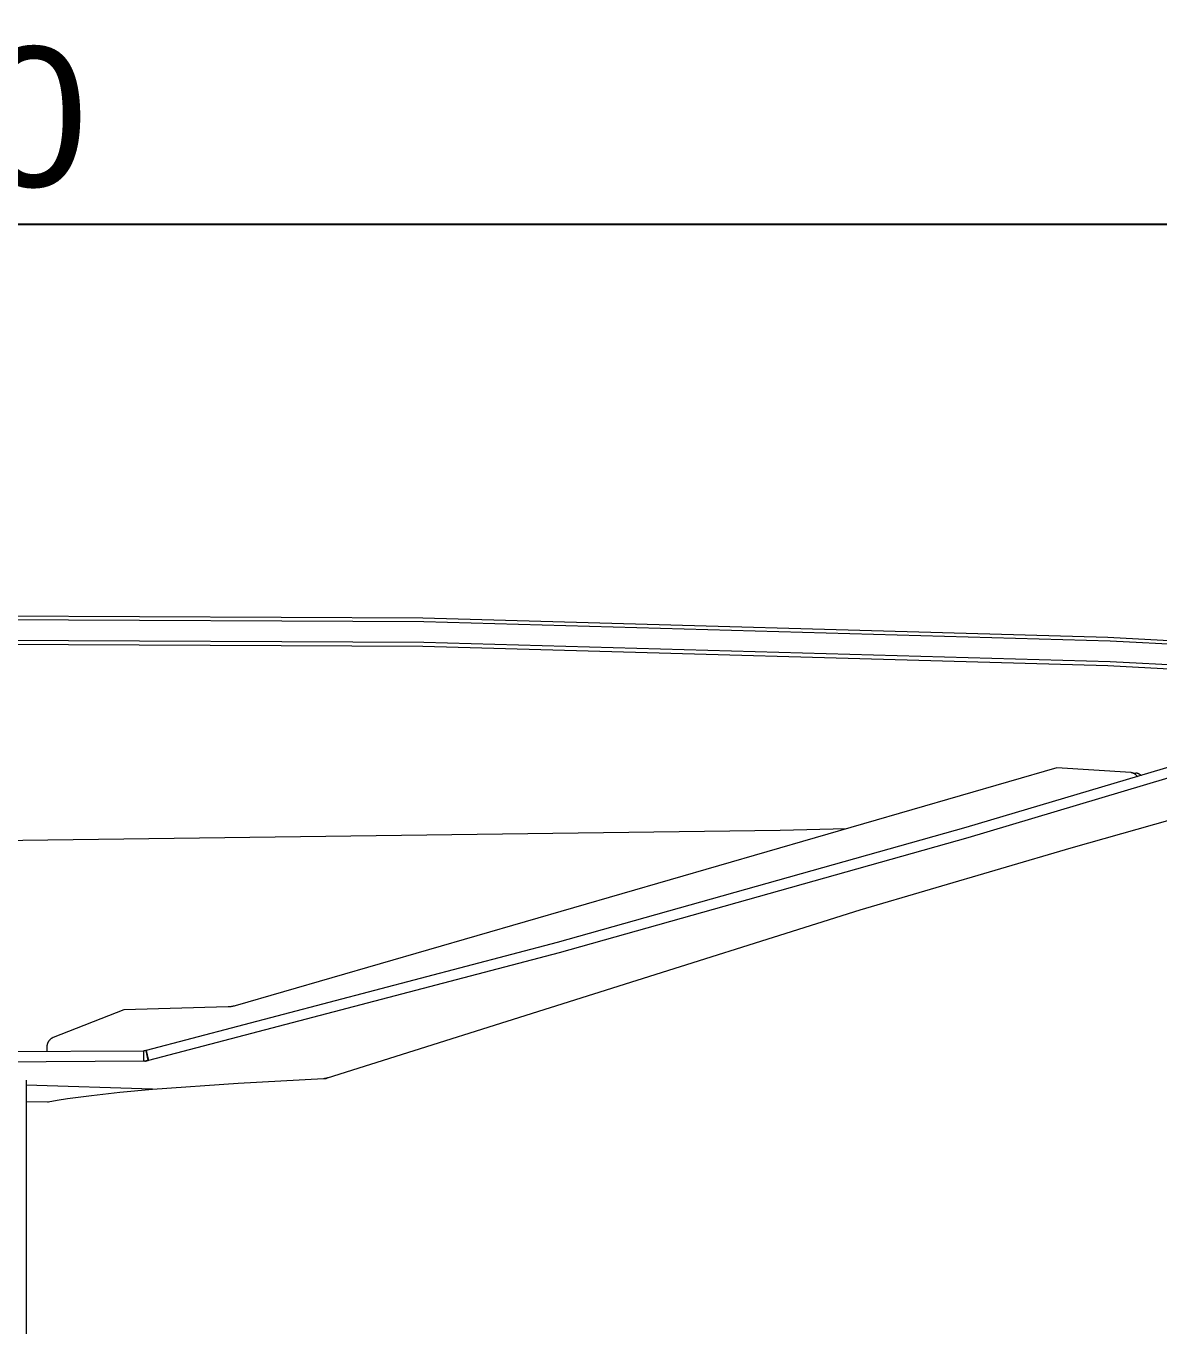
# Model space of a CAD drawing. Header units: millimetres. Extents: x 492 to 7139, y 278 to 5201.
# Drawn here: x 1617 to 1941, y 4828.6 to 5200.6 of the extents above; entities that cross this region are included whole.
import ezdxf

# ---------------------------------------------------------------- set-up
doc = ezdxf.new("R2010")
doc.units = ezdxf.units.MM
doc.layers.add('ZANO_R', color=7, linetype='Continuous', lineweight=0)
doc.layers.add('ZANO_W', color=1, linetype='Continuous', lineweight=0)
doc.styles.get("Standard").update_dxf_attribs({"font": 'arial.ttf'})
doc.dimstyles.new('pl i ang', dxfattribs={"dimtxt": 50, "dimasz": 50, "dimexe": 1.25, "dimexo": 0.625, "dimgap": 10, "dimtad": 1, "dimtoh": 1, "dimtxsty": 'Standard', "dimcen": 2.5, "dimclrd": 1, "dimclre": 1, "dimclrt": 1, "dimadec": 0, "dimazin": 0, "dimtfac": 1, "dimtmove": 0, "dimatfit": 3, "dimfxl": 1, "dimarcsym": 1})

# ---------------------------------------------------------------- blocks, each defined once
blk = doc.blocks.new('*D400')
at = {"layer": 'ZANO_W', "color": 1, "lineweight": -2}
for p, q in [((1022.57, 5006.72), (1022.57, 5153.88)), ((2122.57, 5006.75), (2122.57, 5153.88)), ((1062.57, 5143.88), (2082.57, 5143.88))]:
    blk.add_line(p, q, dxfattribs=at)
at = {"layer": 'ZANO_W', "color": 1}
for points in [[(1062.57, 5150.55), (1062.57, 5137.22), (1022.57, 5143.88)], [(2082.57, 5137.22), (2082.57, 5150.55), (2122.57, 5143.88)]]:
    blk.add_solid(points, dxfattribs=at)
at = {"layer": 'ZANO_W', "color": 1, "insert": (1572.57, 5174.31), "char_height": 40, "attachment_point": 5}
blk.add_mtext('1100', dxfattribs=at)

msp = doc.modelspace()

# ---------------------------------------------------------------- linework, layer by layer
at = {"layer": 'ZANO_R'}
for p, q in [((1508.59, 5031.23), (1730.81, 5030.21)), ((1730.53, 5031.15), (1508.7, 5032.17)), ((1926.36, 5025.61), (1730.53, 5031.15)), ((1730.81, 5030.21), (1927.01, 5024.65)), ((1730.81, 5024.21), (1508.59, 5025.24)), ((2000.65, 5021.63), (1926.36, 5025.61)), ((1508.7, 5024.18), (1730.53, 5023.16)), ((1730.53, 5023.16), (1926.36, 5017.62)), ((1927.01, 5018.66), (1730.81, 5024.21)), ((1927.01, 5024.65), (2001.43, 5020.66)), ((1926.36, 5017.62), (2000.65, 5013.64)), ((2001.43, 5014.67), (1927.01, 5018.66)), ((1960.29, 4993.49), (1885.77, 4971.24)), ((1911.78, 4988.35), (1676.78, 4920.21)), ((1960.88, 4990.59), (1886.36, 4968.33)), ((1932.89, 4986.96), (1911.78, 4988.35)), ((1915.88, 4965.45), (1993.79, 4987.39)), ((1932.98, 4986.95), (1932.89, 4986.96)), ((1933.06, 4986.94), (1932.98, 4986.95)), ((1933.15, 4986.92), (1933.06, 4986.94)), ((1933.09, 4986.94), (1934.38, 4986.81)), ((1933.23, 4986.9), (1933.15, 4986.92)), ((1933.32, 4986.88), (1933.23, 4986.9)), ((1933.4, 4986.86), (1933.32, 4986.88)), ((1933.48, 4986.83), (1933.4, 4986.86)), ((1933.56, 4986.81), (1933.48, 4986.83)), ((1933.64, 4986.77), (1933.56, 4986.81)), ((1933.72, 4986.74), (1933.64, 4986.77)), ((1933.8, 4986.7), (1933.72, 4986.74)), ((1933.88, 4986.66), (1933.8, 4986.7)), ((1933.95, 4986.62), (1933.88, 4986.66)), ((1934.03, 4986.57), (1933.95, 4986.62)), ((1934.1, 4986.53), (1934.03, 4986.57)), ((1934.17, 4986.48), (1934.1, 4986.53)), ((1934.24, 4986.43), (1934.17, 4986.48)), ((1934.31, 4986.37), (1934.24, 4986.43)), ((1934.37, 4986.31), (1934.31, 4986.37)), ((1934.43, 4986.25), (1934.37, 4986.31)), ((1934.47, 4986.8), (1934.38, 4986.81)), ((1934.49, 4986.19), (1934.43, 4986.25)), ((1934.55, 4986.79), (1934.47, 4986.8)), ((1934.55, 4986.13), (1934.49, 4986.19)), ((1934.63, 4986.77), (1934.55, 4986.79)), ((1934.61, 4986.06), (1934.55, 4986.13)), ((1934.66, 4986), (1934.61, 4986.06)), ((1934.72, 4986.75), (1934.63, 4986.77)), ((1934.72, 4985.93), (1934.66, 4986)), ((1934.8, 4986.73), (1934.72, 4986.75)), ((1934.77, 4985.86), (1934.72, 4985.93)), ((1934.81, 4985.78), (1934.77, 4985.86)), ((1934.88, 4986.71), (1934.8, 4986.73)), ((1934.86, 4985.71), (1934.81, 4985.78)), ((1934.96, 4986.68), (1934.88, 4986.71)), ((1935.04, 4986.65), (1934.96, 4986.68)), ((1935.11, 4986.62), (1935.04, 4986.65)), ((1935.19, 4986.58), (1935.11, 4986.62)), ((1935.26, 4986.54), (1935.19, 4986.58)), ((1935.34, 4986.5), (1935.26, 4986.54)), ((1935.41, 4986.46), (1935.34, 4986.5)), ((1935.48, 4986.42), (1935.41, 4986.46)), ((1935.55, 4986.37), (1935.48, 4986.42)), ((1935.62, 4986.32), (1935.55, 4986.37)), ((1935.68, 4986.27), (1935.62, 4986.32)), ((1935.75, 4986.21), (1935.68, 4986.27)), ((1935.81, 4986.15), (1935.75, 4986.21)), ((1935.87, 4986.09), (1935.81, 4986.15)), ((1935.93, 4986.03), (1935.87, 4986.09)), ((1832.67, 4970.34), (1571.58, 4966.91)), ((1885.77, 4971.24), (1768.87, 4938.32)), ((1851.61, 4970.9), (1832.67, 4970.34)), ((1886.36, 4968.33), (1769.46, 4935.42)), ((1855.51, 4947.69), (1915.88, 4965.45)), ((1703.19, 4899.59), (1855.51, 4947.69)), ((1768.87, 4938.32), (1651.4, 4907.47)), ((1769.46, 4935.42), (1652, 4904.57)), ((1644.98, 4919.06), (1624.8, 4911.17)), ((1674.8, 4919.9), (1644.98, 4919.06)), ((1675.05, 4919.91), (1674.8, 4919.9)), ((1675.3, 4919.93), (1675.05, 4919.91)), ((1675.55, 4919.96), (1675.3, 4919.93)), ((1675.8, 4919.99), (1675.55, 4919.96)), ((1676.05, 4920.04), (1675.8, 4919.99)), ((1676.29, 4920.09), (1676.05, 4920.04)), ((1676.54, 4920.15), (1676.29, 4920.09)), ((1676.78, 4920.21), (1676.54, 4920.15)), ((1623.19, 4909.52), (1623.16, 4909.42)), ((1623.24, 4909.62), (1623.19, 4909.52)), ((1623.28, 4909.72), (1623.24, 4909.62)), ((1623.33, 4909.81), (1623.28, 4909.72)), ((1623.39, 4909.9), (1623.33, 4909.81)), ((1623.44, 4910), (1623.39, 4909.9)), ((1623.5, 4910.09), (1623.44, 4910)), ((1623.56, 4910.17), (1623.5, 4910.09)), ((1623.63, 4910.26), (1623.56, 4910.17)), ((1623.69, 4910.34), (1623.63, 4910.26)), ((1623.77, 4910.42), (1623.69, 4910.34)), ((1623.84, 4910.5), (1623.77, 4910.42)), ((1623.91, 4910.58), (1623.84, 4910.5)), ((1623.99, 4910.65), (1623.91, 4910.58)), ((1624.07, 4910.72), (1623.99, 4910.65)), ((1624.16, 4910.79), (1624.07, 4910.72)), ((1624.24, 4910.85), (1624.16, 4910.79)), ((1624.33, 4910.91), (1624.24, 4910.85)), ((1624.42, 4910.97), (1624.33, 4910.91)), ((1624.51, 4911.02), (1624.42, 4910.97)), ((1624.61, 4911.08), (1624.51, 4911.02)), ((1624.7, 4911.12), (1624.61, 4911.08)), ((1624.8, 4911.17), (1624.7, 4911.12)), ((1575.42, 4906.93), (1650.68, 4907.39)), ((1622.97, 4908.48), (1622.96, 4908.37)), ((1622.96, 4908.37), (1622.96, 4908.26)), ((1622.96, 4908.26), (1622.96, 4907.08)), ((1622.98, 4908.69), (1622.97, 4908.59)), ((1622.97, 4908.59), (1622.97, 4908.48)), ((1623, 4908.8), (1622.98, 4908.69)), ((1623.01, 4908.9), (1623, 4908.8)), ((1623.04, 4909.01), (1623.01, 4908.9)), ((1623.06, 4909.11), (1623.04, 4909.01)), ((1623.09, 4909.22), (1623.06, 4909.11)), ((1623.12, 4909.32), (1623.09, 4909.22)), ((1623.16, 4909.42), (1623.12, 4909.32)), ((1650.68, 4907.39), (1650.76, 4907.4)), ((1650.68, 4904.4), (1650.68, 4907.39)), ((1650.76, 4907.4), (1650.85, 4907.4)), ((1650.85, 4907.4), (1650.94, 4907.41)), ((1650.94, 4907.41), (1651.02, 4907.42)), ((1651.02, 4907.42), (1651.11, 4907.44)), ((1651.11, 4907.44), (1651.19, 4907.45)), ((1651.19, 4907.45), (1651.27, 4907.47)), ((1651.27, 4907.47), (1651.84, 4904.56)), ((1651.4, 4907.47), (1651.28, 4907.45)), ((1651.4, 4907.47), (1652, 4904.57)), ((1650.68, 4904.4), (1575.42, 4903.93)), ((1650.84, 4904.4), (1650.68, 4904.4)), ((1651.01, 4904.42), (1650.84, 4904.4)), ((1651.18, 4904.43), (1651.01, 4904.42)), ((1651.01, 4904.41), (1651.17, 4904.43)), ((1651.17, 4904.43), (1651.32, 4904.45)), ((1651.33, 4904.44), (1651.17, 4904.42)), ((1651.34, 4904.46), (1651.18, 4904.43)), ((1651.32, 4904.45), (1651.43, 4904.47)), ((1651.5, 4904.47), (1651.33, 4904.44)), ((1651.51, 4904.49), (1651.34, 4904.46)), ((1651.43, 4904.47), (1651.55, 4904.49)), ((1651.67, 4904.5), (1651.5, 4904.47)), ((1651.67, 4904.52), (1651.51, 4904.49)), ((1651.84, 4904.56), (1651.67, 4904.52)), ((1651.83, 4904.53), (1651.67, 4904.5)), ((1652, 4904.57), (1651.83, 4904.53)), ((1617.02, 4898.97), (1617.02, 3576.8)), ((1677.65, 4898.1), (1702.13, 4899.39)), ((1702.13, 4899.39), (1702.27, 4899.4)), ((1702.27, 4899.4), (1702.4, 4899.41)), ((1702.54, 4899.43), (1702.39, 4899.41)), ((1702.39, 4899.41), (1702.51, 4899.43)), ((1702.4, 4899.41), (1702.53, 4899.42)), ((1702.51, 4899.43), (1702.62, 4899.45)), ((1702.53, 4899.42), (1702.67, 4899.44)), ((1702.69, 4899.45), (1702.54, 4899.43)), ((1702.62, 4899.45), (1702.74, 4899.47)), ((1702.67, 4899.44), (1702.8, 4899.46)), ((1702.84, 4899.48), (1702.69, 4899.45)), ((1702.74, 4899.47), (1702.85, 4899.49)), ((1702.8, 4899.46), (1702.93, 4899.49)), ((1702.99, 4899.51), (1702.84, 4899.48)), ((1702.85, 4899.49), (1702.96, 4899.52)), ((1702.93, 4899.49), (1703.06, 4899.52)), ((1702.96, 4899.52), (1703.08, 4899.56)), ((1703.14, 4899.54), (1702.99, 4899.51)), ((1703.08, 4899.56), (1703.19, 4899.59)), ((1703.28, 4899.58), (1703.14, 4899.54)), ((1703.28, 4899.58), (1703.27, 4899.62)), ((1653.2, 4896.36), (1617.02, 4897.53)), ((1628.87, 4893.67), (1635.71, 4894.6)), ((1635.71, 4894.6), (1643.82, 4895.49)), ((1643.82, 4895.49), (1653.21, 4896.36)), ((1653.2, 4896.36), (1677.65, 4898.1)), ((1623.28, 4892.71), (1617.02, 4892.72)), ((1623.22, 4892.71), (1623.22, 4892.71)), ((1623.28, 4892.71), (1623.28, 4892.71)), ((1623.28, 4892.71), (1623.28, 4892.71)), ((1623.28, 4892.71), (1623.29, 4892.71)), ((1623.29, 4892.71), (1623.29, 4892.71)), ((1623.29, 4892.71), (1623.29, 4892.71)), ((1623.29, 4892.71), (1623.29, 4892.71)), ((1623.29, 4892.71), (1623.29, 4892.71)), ((1623.29, 4892.71), (1623.3, 4892.71)), ((1623.3, 4892.71), (1623.3, 4892.71)), ((1623.3, 4892.71), (1623.3, 4892.71)), ((1623.3, 4892.71), (1623.3, 4892.71)), ((1623.3, 4892.71), (1623.3, 4892.71)), ((1623.3, 4892.71), (1623.3, 4892.71)), ((1623.3, 4892.71), (1623.31, 4892.71)), ((1623.31, 4892.72), (1625.93, 4893.2)), ((1623.31, 4892.71), (1623.31, 4892.72)), ((1623.31, 4892.72), (1623.31, 4892.72)), ((1625.93, 4893.2), (1628.87, 4893.67))]:
    msp.add_line(p, q, dxfattribs=at)

# ---------------------------------------------------------------- dimensions: what is measured, and where the dimension line sits
at = {"layer": 'ZANO_W'}
dim = msp.add_linear_dim(base=(2122.57, 5143.88), p1=(1022.57, 4996.72), p2=(2122.57, 4996.75), dimstyle='pl i ang', override={"dimtxt": 40, "dimasz": 40, "dimexe": 10, "dimexo": 10, "dimtoh": 0, "dimdec": 0, "dimtdec": 0, "dimtmove": 1}, dxfattribs=at)
dim.commit()
dim.dimension.update_dxf_attribs({"geometry": '*D400', "text_midpoint": (1572.57, 5174.31)})

doc.saveas('drawing.dxf')
